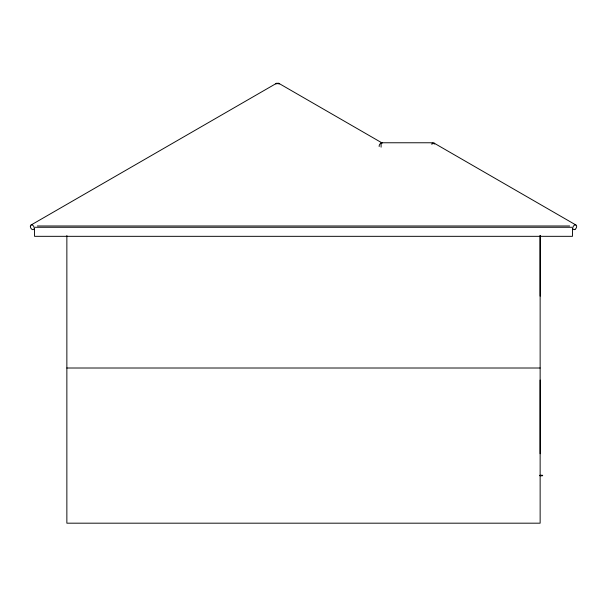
<?xml version="1.0" encoding="UTF-8"?>
<svg xmlns="http://www.w3.org/2000/svg" width="607" height="607" viewBox="0 0 607 607"><rect width="100%" height="100%" fill="white"/><g stroke="black" fill="none" stroke-linecap="round" stroke-linejoin="round"><path stroke-width="0.91" d="M540.139 453.755L540.139 380.05M540.139 296.148L540.139 235.675M31.154 224.962L276.496 83.318M37.368 225.986L569.616 225.986M35.13 227.276L571.862 227.276M66.861 368.009L540.139 368.009M539.82 475.289L542.628 475.289L542.628 475.744L539.82 475.744M433.952 143.04L575.846 224.962M278.78 83.318L382.228 143.04M572.462 228.809L572.462 236.328L34.538 236.328L34.538 228.809M541.156 475.289L541.156 475.744M540.139 235.41L540.139 523.181L66.861 523.181L66.861 235.546M432.814 144.064L432.814 142.766L381.09 142.766L381.09 147.182M379.155 146.553A2.587 1.692 -60 0 1 381.78 142.964M276.83 83.933A2.587 1.692 -60 0 1 279.417 83.933M431.569 144.155A2.587 1.692 -60 0 1 434.741 144.155M275.859 83.933A2.587 1.692 60 0 1 278.446 83.933M575.019 229.355A2.587 1.692 -60 0 0 576.218 225.205A2.587 1.692 -60 0 0 572.879 227.276A2.587 1.692 -60 0 0 575.019 229.355M30.35 226.661A2.587 1.692 60 0 0 33.438 229.59A2.587 1.692 60 0 0 33.097 225.584A2.587 1.692 60 0 0 30.35 226.661"/></g></svg>
